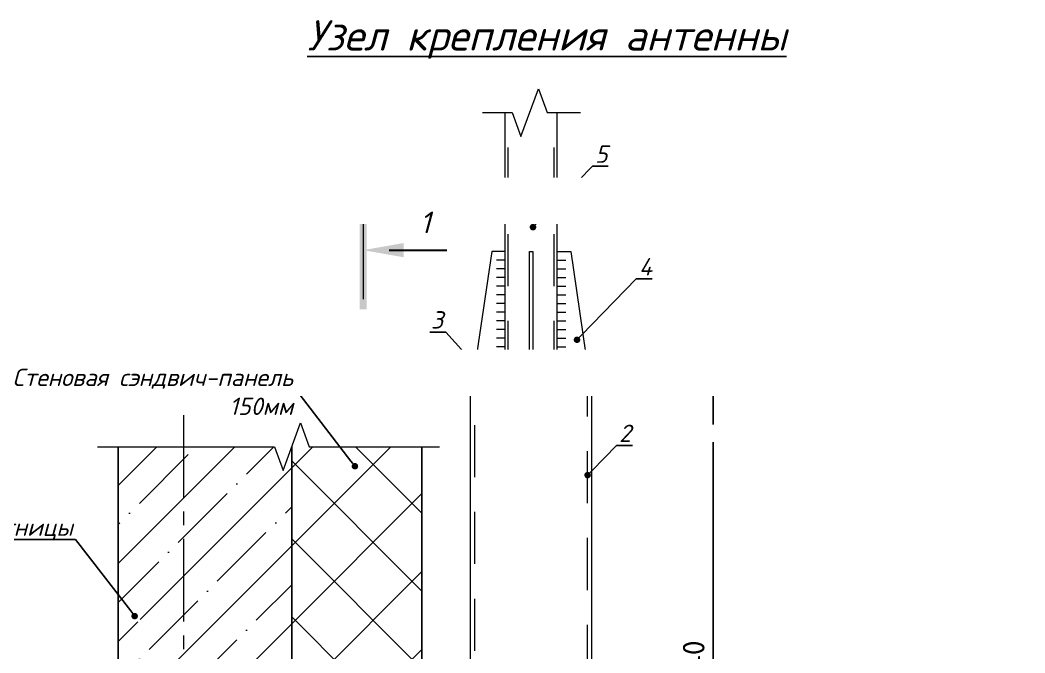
# Model space of a CAD drawing. Header units: millimetres. Extents: x -330955 to 144729, y -76510 to 25340.
# Drawn here: x 70582 to 71740, y -60160 to -59431 of the extents above; entities that cross this region are included whole.
import ezdxf
from ezdxf import colors
from ezdxf.entities.mleader import LeaderData, LeaderLine
from ezdxf.math import Vec2, Vec3

# ---------------------------------------------------------------- set-up
doc = ezdxf.new("R2010")
doc.units = ezdxf.units.MM
doc.header["$LTSCALE"] = 20
doc.linetypes.add('_ШТР__3__2__Невидимые', pattern=[5, 3, -2])
doc.linetypes.add('CENTER2', pattern=[28.575, 19.05, -3.175, 3.175, -3.175])
doc.layers.get('0').update_dxf_attribs({"lineweight": 0})
doc.layers.get('Defpoints').update_dxf_attribs({"color": 4})
for name, color, linetype, lineweight in [('_метал', 210, 'Continuous', 20), ('_Размер', 92, 'Continuous', 15), ('_Штрих', 254, 'Continuous', 9), ('A-WALL-PATT', 251, 'Continuous', 9), ('Выноски', 7, 'Continuous', 15), ('Оси', 7, 'CENTER2', 9), ('Основные надписи', 7, 'Continuous', 30), ('Разрезы', 7, 'Continuous', 9)]:
    doc.layers.add(name, color=color, linetype=linetype, lineweight=lineweight)
for name, color, linetype in [('ANNO-TEXT', 251, 'Continuous'), ('PDF _Текст', 7, 'Continuous'), ('S-WALL', 7, 'Continuous')]:
    doc.layers.add(name, color=color, linetype=linetype)
doc.styles.add('PDF ISOCPEUR', font='isocpeur.ttf')
doc.styles.add('PDF ISOCPEUR Italic', font='isocpeui.ttf')
doc.dimstyles.new('СПДС размеры', dxfattribs={"dimscale": 100, "dimtxt": 2.5, "dimasz": 1.5, "dimexe": 1, "dimexo": 0.625, "dimgap": 1, "dimtad": 1, "dimdec": 0, "dimtxsty": 'PDF ISOCPEUR', "dimblk": 'ARCHTICK', "dimcen": 2.5, "dimdle": 1, "dimadec": 0, "dimazin": 2, "dimtfac": 0.75, "dimtdec": 0, "dimtmove": 1, "dimatfit": 3, "dimfxl": 1, "dimtfill": 1, "dimtolj": 1, "dimarcsym": 1})

# ---------------------------------------------------------------- blocks, each defined once
blk = doc.blocks.new('_ARCHTICK')
at = {"color": 0, "linetype": 'ByBlock', "const_width": 0.15}
blk.add_lwpolyline([(-0.5, -0.5), (0.5, 0.5)], dxfattribs=at)
blk = doc.blocks.new('*D1249')
at = {"layer": '_Размер', "color": 0, "lineweight": -2, "ltscale": 10, "transparency": 16777216}
for p, q in [((71247.4, -59852.9), (71390.9, -59852.9)), ((71380.9, -60502.9), (71380.9, -59842.9)), ((71247.4, -60492.9), (71390.9, -60492.9))]:
    blk.add_line(p, q, dxfattribs=at)
at = {"layer": 'Defpoints', "color": 0, "ltscale": 10, "transparency": 16777216}
for p in [(71241.1, -59852.9), (71380.9, -59852.9), (71241.1, -60492.9)]:
    blk.add_point(p, dxfattribs=at)
at = {"layer": '_Размер', "color": 0, "lineweight": -2, "ltscale": 10, "transparency": 16777216, "xscale": 15, "yscale": 15, "zscale": 15}
for p, rotation in [((71380.9, -59852.9), 90), ((71380.9, -60492.9), 270)]:
    blk.add_blockref('_ARCHTICK', p, dxfattribs=dict(at, rotation=rotation))
at = {"layer": '_Размер', "color": 0, "ltscale": 10, "transparency": 16777216, "insert": (71358.4, -60172.9), "char_height": 25, "attachment_point": 5, "rotation": 90, "style": 'PDF ISOCPEUR', "bg_fill": 3, "box_fill_scale": 1.1, "bg_fill_color": 256, "bg_fill_true_color": 13158600, "bg_fill_transparency": 0}
blk.add_mtext('\\A1;640', dxfattribs=at)
blk = doc.blocks.new('Разрез - Номер вида и Номер листа спереди_3_5 мм-64073-_О__L1_0_000_')
at = {"layer": 'Разрезы'}
for points in [[(9.8, 0.4), (9.8, -0.39), (-0.33, -0.39), (-0.33, 0.4)], [(2.18, -4.67), (3, 0), (3.82, -4.67)]]:
    blk.add_hatch(color=256, dxfattribs=at).paths.add_polyline_path(points, flags=0)
at = {"layer": 'Разрезы', "lineweight": 30}
blk.add_line((3, -3), (3, -9.66), dxfattribs=at)
blk = doc.blocks.new('_Dot')
at = {"color": 0, "linetype": 'ByBlock', "lineweight": -2}
blk.add_line((-0.5, 0), (-1, 0), dxfattribs=at)
at = {"color": 0, "linetype": 'ByBlock', "const_width": 0.5}
blk.add_lwpolyline([(-0.25, 0, 1), (0.25, 0, 1)], format="xyb", close=True, dxfattribs=at)

msp = doc.modelspace()

# ---------------------------------------------------------------- hatches: boundary and pattern name
at = {"linetype": 'Continuous', "ltscale": 2.5}
h = msp.add_hatch(color=256, dxfattribs=at)
h.dxf.hatch_style = 1
h.paths.add_polyline_path([(71105.1214, -59846.4397), (71105.1214, -59852.9071), (71098.6541, -59852.9071)])
at = {"layer": 'A-WALL-PATT'}
h = msp.add_hatch(dxfattribs=at)
h.set_pattern_fill('ANSI37', color=256, scale=20)
h.paths.add_polyline_path([(71045.1214, -59922.9071), (70915.1214, -59922.9071), (70905.1214, -59895.4323), (70895.1214, -59922.9071), (70895.1214, -60247.9071), (71045.1214, -60247.9071)])
edge = h.paths.add_edge_path(flags=16)
edge.add_arc((70967.9853, -59945.2887), 1.875, 0, 360)
h.paths.add_polyline_path([(71045.1214, -60597.9071), (70895.1214, -60597.9071), (70895.1214, -60730.5225), (70905.1214, -60703.0477), (70915.1214, -60730.5225), (71045.1214, -60730.5225)])
h = msp.add_hatch(dxfattribs=at)
h.set_pattern_fill('ANSI35', color=256, scale=10)
h.paths.add_polyline_path([(70770.5571, -59922.9071), (70695.1214, -59922.9071), (70695.1214, -60089.9407), (70709.943, -60111.7317, -0.602182648), (70721.6611, -60117.9331, -1), (70706.6611, -60117.9331, -0.248297129), (70709.943, -60111.7317), (70695.1214, -60089.9407), (70695.1214, -60410.5268), (70770.5571, -60333.5919)])
h.paths.add_polyline_path([(70895.1214, -59922.9071), (70885.1214, -59950.3818), (70875.1214, -59922.9071), (70770.5571, -59922.9071), (70770.5571, -60333.5919), (70775.8787, -60328.1644), (70775.1214, -60327.4071), (70775.1214, -60318.4071), (70776.6214, -60316.9071), (70895.1214, -60316.9071), (70895.1214, -60272.9071)])
h.paths.add_polyline_path([(70895.1214, -60328.9071), (70776.6214, -60328.9071), (70775.8787, -60328.1644), (70770.5571, -60333.5919), (70770.5571, -60416.9071), (70895.1214, -60416.9071)])
h.paths.add_polyline_path([(70770.5571, -60333.5919), (70695.1214, -60410.5268), (70695.1214, -60416.9071), (70770.5571, -60416.9071)])

# ---------------------------------------------------------------- linework, layer by layer
at = {"linetype": 'Continuous', "ltscale": 5}
for points in [[(71141.1214, -59837.9071), (71141.1214, -59697.9071)], [(71201.1214, -59837.9071), (71201.1214, -59697.9071)], [(71141.1214, -59707.9071), (71131.1214, -59707.9071)], [(71201.1214, -59707.9071), (71211.1214, -59707.9071)], [(71141.1214, -59717.9071), (71131.1214, -59717.9071)], [(71201.1214, -59717.9071), (71211.1214, -59717.9071)], [(71141.1214, -59727.9071), (71131.1214, -59727.9071)], [(71201.1214, -59727.9071), (71211.1214, -59727.9071)], [(71141.1214, -59737.9071), (71131.1214, -59737.9071)], [(71141.1214, -59747.9071), (71131.1214, -59747.9071)], [(71201.1214, -59737.9071), (71211.1214, -59737.9071)], [(71201.1214, -59747.9071), (71211.1214, -59747.9071)], [(71141.1214, -59757.9071), (71131.1214, -59757.9071)], [(71201.1214, -59757.9071), (71211.1214, -59757.9071)], [(71141.1214, -59767.9071), (71131.1214, -59767.9071)], [(71201.1214, -59767.9071), (71211.1214, -59767.9071)], [(71141.1214, -59777.9071), (71131.1214, -59777.9071)], [(71201.1214, -59777.9071), (71211.1214, -59777.9071)], [(71141.1214, -59787.9071), (71131.1214, -59787.9071)], [(71201.1214, -59787.9071), (71211.1214, -59787.9071)], [(71141.1214, -59797.9071), (71131.1214, -59797.9071)], [(71201.1214, -59797.9071), (71211.1214, -59797.9071)], [(71141.1214, -59807.9071), (71131.1214, -59807.9071)], [(71141.1214, -59817.9071), (71131.1214, -59817.9071)], [(71201.1214, -59807.9071), (71211.1214, -59807.9071)], [(71201.1214, -59817.9071), (71211.1214, -59817.9071)], [(71113.1214, -59837.9071), (71113.1214, -59827.9071)], [(71123.1214, -59837.9071), (71123.1214, -59827.9071)], [(71219.1214, -59837.9071), (71219.1214, -59827.9071)], [(71229.1214, -59837.9071), (71229.1214, -59827.9071)], [(71105.1214, -59837.9071), (71141.1214, -59837.9071)]]:
    msp.add_lwpolyline(points, dxfattribs=at)
at = {"linetype": 'Continuous', "ltscale": 2.5}
msp.add_lwpolyline([(71105.1214, -59852.9071), (71105.1214, -59846.4397), (71098.6541, -59852.9071)], close=True, dxfattribs=at)
at = {"linetype": 'Continuous', "ltscale": 0.005}
for points in [[(71106.1214, -59852.9071), (71106.1214, -59842.9071)], [(71116.1214, -59852.9071), (71116.1214, -59842.9071)], [(71126.1214, -59852.9071), (71126.1214, -59842.9071)], [(71136.1214, -59852.9071), (71136.1214, -59842.9071)], [(71146.1214, -59852.9071), (71146.1214, -59842.9071)], [(71156.1214, -59852.9071), (71156.1214, -59842.9071)], [(71166.1214, -59852.9071), (71166.1214, -59842.9071)], [(71176.1214, -59852.9071), (71176.1214, -59842.9071)], [(71186.1214, -59852.9071), (71186.1214, -59842.9071)], [(71196.1214, -59852.9071), (71196.1214, -59842.9071)], [(71206.1214, -59852.9071), (71206.1214, -59842.9071)], [(71216.1214, -59852.9071), (71216.1214, -59842.9071)], [(71226.1214, -59852.9071), (71226.1214, -59842.9071)]]:
    msp.add_lwpolyline(points, dxfattribs=at)
at = {"layer": '_метал'}
for p, q in [((71141.1214, -59837.9071), (71141.1214, -59537.9071)), ((71201.1214, -59837.9071), (71201.1214, -59537.9071)), ((71101.1214, -60352.9071), (71101.1214, -59852.9071)), ((71101.1214, -59852.9071), (71241.1214, -59852.9071)), ((71241.1214, -60492.9071), (71241.1214, -59852.9071))]:
    msp.add_line(p, q, dxfattribs=at)
for points in [[(71125.6272, -59697.9071), (71105.1214, -59837.9071), (71141.1214, -59837.9071), (71141.1214, -59697.9071), (71125.6272, -59697.9071)], [(71169.1214, -59837.9071), (71169.1214, -59697.9071), (71173.1214, -59697.9071), (71173.1214, -59837.9071)], [(71216.6155, -59697.9071), (71237.1214, -59837.9071), (71201.1214, -59837.9071), (71201.1214, -59697.9071), (71216.6155, -59697.9071)], [(71105.1214, -59852.9071), (71237.1214, -59852.9071), (71237.1214, -59837.9071), (71105.1214, -59837.9071), (71105.1214, -59852.9071)]]:
    msp.add_lwpolyline(points, dxfattribs=at)
at = {"layer": '_Штрих', "linetype": '_ШТР__3__2__Невидимые'}
for p, q in [((71144.6214, -59837.9071), (71144.6214, -59537.9071)), ((71197.6214, -59837.9071), (71197.6214, -59537.9071)), ((71106.1214, -60357.9071), (71106.1214, -59852.9071)), ((71236.1214, -60487.9071), (71236.1214, -59852.9071))]:
    msp.add_line(p, q, dxfattribs=at)
at = {"layer": 'S-WALL'}
for p, q in [((70695.1214, -59922.9071), (70695.1214, -60842.9699)), ((70895.1214, -59922.9071), (70895.1214, -60842.9699)), ((71045.1214, -59922.9071), (71045.1214, -60352.9071))]:
    msp.add_line(p, q, dxfattribs=at)
at = {"layer": 'Оси', "ltscale": 0.25}
msp.add_lwpolyline([(70770.5571, -59886.2021), (70770.5571, -60875.0317)], dxfattribs=at)
at = {"layer": 'Основные надписи', "linetype": 'Continuous', "lineweight": 0}
for points in [[(71115.0727, -59537.9071), (71149.3714, -59537.9071), (71159.3714, -59565.3818), (71179.3714, -59510.4323), (71189.3714, -59537.9071), (71228.0983, -59537.9071)], [(70671.1491, -59922.9071), (70875.1214, -59922.9071), (70885.1214, -59950.3818), (70905.1214, -59895.4323), (70915.1214, -59922.9071), (71065.6004, -59922.9071)]]:
    msp.add_lwpolyline(points, dxfattribs=at)
at = {"layer": 'Разрезы'}
msp.add_line((70977.4449, -59666.3612), (70977.4449, -59752.6724), dxfattribs=at)

# ---------------------------------------------------------------- block references
at = {"layer": 'Разрезы', "lineweight": 50, "xscale": -9.999999999999993, "yscale": 9.999999999999993, "zscale": 9.999999999999993, "rotation": 90}
msp.add_blockref('Разрез - Номер вида и Номер листа спереди_3_5 мм-64073-_О__L1_0_000_', (70977.4449, -59666.3612), dxfattribs=at)

# ---------------------------------------------------------------- texts
at = {"layer": 'ANNO-TEXT', "color": 7, "lineweight": 0, "insert": (71055.2159, -59676.8664), "char_height": 25, "width": 92.356841, "attachment_point": 9, "line_spacing_factor": 1.022761, "style": 'PDF ISOCPEUR Italic'}
msp.add_mtext('1', dxfattribs=at)
at = {"layer": 'PDF _Текст', "insert": (71189.2806, -59453.6745), "char_height": 35, "width": 595.386756, "attachment_point": 5, "style": 'PDF ISOCPEUR Italic'}
msp.add_mtext('{\\LУзел крепления антенны}', dxfattribs=at)

# ---------------------------------------------------------------- next in the draw order: dimensions: what is measured, and where the dimension line sits
at = {"layer": '_Размер', "ltscale": 10}
dim = msp.add_linear_dim(base=(71380.8592, -59852.9071), p1=(71241.1214, -60492.9071), p2=(71241.1214, -59852.9071), angle=90, dimstyle='СПДС размеры', override={"dimscale": 10}, dxfattribs=at)
dim.commit()
dim.dimension.update_dxf_attribs({"geometry": '*D1249', "text_midpoint": (71358.3592, -60172.9071)})

# ---------------------------------------------------------------- next in the draw order: leaders
at = {"layer": 'Выноски'}
ml = msp.add_multileader_mtext('Standard', dxfattribs=at)
ml.set_content('\\A1;5', color=256, style='PDF ISOCPEUR Italic')
ml.set_leader_properties()
ml.set_arrow_properties(name='DOT')
ml.build(insert=Vec2(0, 0))
ml.multileader.update_dxf_attribs({"text_left_attachment_type": 6, "text_right_attachment_type": 6, "dogleg_length": 0.36, "arrow_head_size": 7.5, "scale": 10})
ctx = ml.context
ctx.base_point, ctx.scale, ctx.char_height, ctx.arrow_head_size, ctx.landing_gap_size, ctx.plane_origin = Vec3(71243.1169, -59599.7228), 10, 20, 7.5, 1.5, Vec3(74535.3597, -56628.8266)
ctx.left_attachment, ctx.right_attachment = 6, 6
notes = []
notes.append((ctx, [(1, (1, 1, 0), (71241.5809, -59599.7228), (1, 0), 1.536, [(0, [(71173.2106, -59669.8825)], 0, [])])]))
ctx.mtext.insert, ctx.mtext.width, ctx.mtext.defined_height, ctx.mtext.flow_direction = Vec3(71244.6169, -59575.7228), 26.962244, 9.868, 5
ctx.mtext.has_bg_fill, ctx.mtext.bg_color, ctx.mtext.bg_scale_factor, ctx.mtext.bg_transparency, ctx.mtext.use_window_bg_color = 1, -1073741824, 1, 0, 1
ml = msp.add_multileader_mtext('Standard', dxfattribs=at)
ml.set_content('\\A1;4', color=256, style='PDF ISOCPEUR Italic')
ml.set_leader_properties()
ml.set_arrow_properties(name='DOT')
ml.build(insert=Vec2(0, 0))
ml.multileader.update_dxf_attribs({"text_left_attachment_type": 6, "text_right_attachment_type": 6, "dogleg_length": 0.36, "arrow_head_size": 7.5, "scale": 10})
ctx = ml.context
ctx.base_point, ctx.scale, ctx.char_height, ctx.arrow_head_size, ctx.landing_gap_size, ctx.plane_origin = Vec3(71293.8179, -59729.457), 10, 20, 7.5, 1.5, Vec3(74586.0606, -56758.5608)
ctx.left_attachment, ctx.right_attachment = 6, 6
notes.append((ctx, [(1, (1, 1, 0), (71292.2819, -59729.457), (1, 0), 1.536, [(0, [(71223.9116, -59799.6167)], 0, [])])]))
ctx.mtext.insert, ctx.mtext.width, ctx.mtext.defined_height, ctx.mtext.flow_direction = Vec3(71295.3179, -59705.457), 26.962244, 9.868, 5
ctx.mtext.has_bg_fill, ctx.mtext.bg_color, ctx.mtext.bg_scale_factor, ctx.mtext.bg_transparency, ctx.mtext.use_window_bg_color = 1, -1073741824, 1, 0, 1
ml = msp.add_multileader_mtext('Standard', dxfattribs=at)
ml.set_content('\\A1;Стеновая сэндвич-панель\\P150мм', color=256, style='PDF ISOCPEUR Italic')
ml.set_leader_properties()
ml.set_arrow_properties(name='DOT')
ml.build(insert=Vec2(0, 0))
ml.multileader.update_dxf_attribs({"text_left_attachment_type": 6, "text_right_attachment_type": 6, "dogleg_length": 0.36, "arrow_head_size": 7.5, "scale": 10})
ctx = ml.context
ctx.base_point, ctx.scale, ctx.char_height, ctx.arrow_head_size, ctx.landing_gap_size, ctx.plane_origin = Vec3(70560.634, -59856.8688), 10, 20, 7.5, 1.5, Vec3(73761.3644, -56881.7318)
ctx.left_attachment, ctx.right_attachment, ctx.text_align_type = 6, 6, 2
notes.append((ctx, [(0, (1, 1, 0), (70899.8821, -59856.8688), (-1, 0), 1.536, [(0, [(70967.9853, -59945.2887)], 0, [])])]))
ctx.mtext.insert, ctx.mtext.width, ctx.mtext.alignment, ctx.mtext.flow_direction = Vec3(70896.8461, -59832.8688), 416.698737, 3, 5
ctx.mtext.has_bg_fill, ctx.mtext.bg_color, ctx.mtext.bg_scale_factor, ctx.mtext.bg_transparency, ctx.mtext.use_window_bg_color = 1, -1073741824, 1, 0, 1
ml = msp.add_multileader_mtext('Standard', dxfattribs=at)
ml.set_content('\\A1;Монолитная ж/б стена лестницы', color=256, style='PDF ISOCPEUR Italic')
ml.set_leader_properties()
ml.set_arrow_properties(name='DOT')
ml.build(insert=Vec2(0, 0))
ml.multileader.update_dxf_attribs({"text_left_attachment_type": 6, "text_right_attachment_type": 6, "dogleg_length": 0.36, "arrow_head_size": 7.5, "scale": 10})
ctx = ml.context
ctx.base_point, ctx.scale, ctx.char_height, ctx.arrow_head_size, ctx.landing_gap_size, ctx.plane_origin = Vec3(70335.5977, -60029.5132), 10, 20, 7.5, 1.5, Vec3(73507.5402, -57054.3762)
ctx.left_attachment, ctx.right_attachment, ctx.text_align_type = 6, 6, 2
notes.append((ctx, [(0, (1, 1, 0), (70646.0579, -60029.5132), (-1, 0), 1.536, [(0, [(70714.1611, -60117.9331)], 0, [])])]))
ctx.mtext.insert, ctx.mtext.width, ctx.mtext.alignment, ctx.mtext.flow_direction = Vec3(70643.0219, -60005.5132), 416.698737, 3, 5
ctx.mtext.has_bg_fill, ctx.mtext.bg_color, ctx.mtext.bg_scale_factor, ctx.mtext.bg_transparency, ctx.mtext.use_window_bg_color = 1, -1073741824, 1, 0, 1
for ctx, leaders in notes:
    for number, flags, end, landing, length, lines in leaders:
        leader = LeaderData()
        leader.index, (leader.has_last_leader_line, leader.has_dogleg_vector, leader.attachment_direction) = number, flags
        leader.last_leader_point, leader.dogleg_vector, leader.dogleg_length = Vec3(end), Vec3(landing), length
        for number, points, colour, breaks in lines:
            line = LeaderLine()
            line.index, line.vertices, line.color, line.breaks = number, Vec3.list(points), colors.encode_raw_color(colour), breaks
            leader.lines.append(line)
        ctx.leaders.append(leader)

# ---------------------------------------------------------------- next in the draw order: hatches: boundary and pattern name
at = {"linetype": 'Continuous', "ltscale": 2.5}
h = msp.add_hatch(color=256, dxfattribs=at)
h.dxf.hatch_style = 1
h.paths.add_polyline_path([(71237.1214, -59846.4397), (71237.1214, -59852.9071), (71243.5887, -59852.9071)])

# ---------------------------------------------------------------- next in the draw order: linework, layer by layer
at = {"linetype": 'Continuous', "ltscale": 5}
msp.add_lwpolyline([(71237.1214, -59837.9071), (71201.1214, -59837.9071)], dxfattribs=at)
at = {"linetype": 'Continuous', "ltscale": 0.005}
msp.add_lwpolyline([(71101.1214, -59852.9071), (71241.1214, -59852.9071)], dxfattribs=at)
at = {"linetype": 'Continuous', "ltscale": 2.5}
msp.add_lwpolyline([(71237.1214, -59852.9071), (71237.1214, -59846.4397), (71243.5887, -59852.9071)], close=True, dxfattribs=at)

# ---------------------------------------------------------------- next in the draw order: leaders
at = {"layer": 'Выноски'}
ml = msp.add_multileader_mtext('Standard', dxfattribs=at)
ml.set_content('\\A1;Стеновая сэндвич-панель\\P150мм', color=256, style='PDF ISOCPEUR Italic')
ml.set_leader_properties()
ml.set_arrow_properties(name='DOT')
ml.build(insert=Vec2(0, 0))
ml.multileader.update_dxf_attribs({"text_left_attachment_type": 6, "text_right_attachment_type": 6, "dogleg_length": 0.36, "arrow_head_size": 7.5, "scale": 10})
ctx = ml.context
ctx.base_point, ctx.scale, ctx.char_height, ctx.arrow_head_size, ctx.landing_gap_size, ctx.plane_origin = Vec3(72282.0071, -59636.9948), 10, 20, 7.5, 1.5, Vec3(75482.7375, -56661.8577)
ctx.left_attachment, ctx.right_attachment, ctx.text_align_type = 6, 6, 2
notes = []
notes.append((ctx, [(0, (1, 1, 0), (72621.2552, -59636.9948), (-1, 0), 1.536, [(0, [(72689.3584, -59725.4147)], 0, [])])]))
ctx.mtext.insert, ctx.mtext.width, ctx.mtext.alignment, ctx.mtext.flow_direction = Vec3(72618.2192, -59612.9948), 416.698737, 3, 5
ctx.mtext.has_bg_fill, ctx.mtext.bg_color, ctx.mtext.bg_scale_factor, ctx.mtext.bg_transparency, ctx.mtext.use_window_bg_color = 1, -1073741824, 1, 0, 1
ml = msp.add_multileader_mtext('Standard', dxfattribs=at)
ml.set_content('\\A1;2', color=256, style='PDF ISOCPEUR Italic')
ml.set_leader_properties()
ml.set_arrow_properties(name='DOT')
ml.build(insert=Vec2(0, 0))
ml.multileader.update_dxf_attribs({"text_left_attachment_type": 6, "text_right_attachment_type": 6, "dogleg_length": 0.36, "arrow_head_size": 7.5, "scale": 10})
ctx = ml.context
ctx.base_point, ctx.scale, ctx.char_height, ctx.arrow_head_size, ctx.landing_gap_size, ctx.plane_origin = Vec3(71270.9392, -59921.3552), 10, 20, 7.5, 1.5, Vec3(74563.182, -56950.459)
ctx.left_attachment, ctx.right_attachment = 6, 6
notes.append((ctx, [(1, (1, 1, 0), (71269.4032, -59921.3552), (1, 0), 1.536, [(0, [(71236.1214, -59955.5081)], 0, [])])]))
ctx.mtext.insert, ctx.mtext.width, ctx.mtext.defined_height, ctx.mtext.flow_direction = Vec3(71272.4392, -59897.3552), 26.962244, 9.868, 5
ctx.mtext.has_bg_fill, ctx.mtext.bg_color, ctx.mtext.bg_scale_factor, ctx.mtext.bg_transparency, ctx.mtext.use_window_bg_color = 1, -1073741824, 1, 0, 1
for ctx, leaders in notes:
    for number, flags, end, landing, length, lines in leaders:
        leader = LeaderData()
        leader.index, (leader.has_last_leader_line, leader.has_dogleg_vector, leader.attachment_direction) = number, flags
        leader.last_leader_point, leader.dogleg_vector, leader.dogleg_length = Vec3(end), Vec3(landing), length
        for number, points, colour, breaks in lines:
            line = LeaderLine()
            line.index, line.vertices, line.color, line.breaks = number, Vec3.list(points), colors.encode_raw_color(colour), breaks
            leader.lines.append(line)
        ctx.leaders.append(leader)

# ---------------------------------------------------------------- next in the draw order: leaders
ml = msp.add_multileader_mtext('Standard', dxfattribs=at)
ml.set_content('\\A1;3', color=256, style='PDF ISOCPEUR Italic')
ml.set_leader_properties()
ml.set_arrow_properties(name='DOT')
ml.build(insert=Vec2(0, 0))
ml.multileader.update_dxf_attribs({"text_left_attachment_type": 6, "text_right_attachment_type": 6, "dogleg_length": 0.36, "arrow_head_size": 7.5, "scale": 10})
ctx = ml.context
ctx.base_point, ctx.scale, ctx.char_height, ctx.arrow_head_size, ctx.landing_gap_size, ctx.plane_origin = Vec3(71054.0165, -59790.6984), 10, 20, 7.5, 1.5, Vec3(74348.0926, -56819.8022)
ctx.left_attachment, ctx.right_attachment, ctx.text_align_type = 6, 6, 2
notes = []
notes.append((ctx, [(0, (1, 1, 0), (71072.7343, -59790.6984), (-1, 0), 1.536, [(0, [(71120.8115, -59844.1424)], 0, [])])]))
ctx.mtext.insert, ctx.mtext.width, ctx.mtext.defined_height, ctx.mtext.alignment, ctx.mtext.flow_direction = Vec3(71069.6983, -59766.6984), 26.962244, 9.868, 3, 5
ctx.mtext.has_bg_fill, ctx.mtext.bg_color, ctx.mtext.bg_scale_factor, ctx.mtext.bg_transparency, ctx.mtext.use_window_bg_color = 1, -1073741824, 1, 0, 1
for ctx, leaders in notes:
    for number, flags, end, landing, length, lines in leaders:
        leader = LeaderData()
        leader.index, (leader.has_last_leader_line, leader.has_dogleg_vector, leader.attachment_direction) = number, flags
        leader.last_leader_point, leader.dogleg_vector, leader.dogleg_length = Vec3(end), Vec3(landing), length
        for number, points, colour, breaks in lines:
            line = LeaderLine()
            line.index, line.vertices, line.color, line.breaks = number, Vec3.list(points), colors.encode_raw_color(colour), breaks
            leader.lines.append(line)
        ctx.leaders.append(leader)

# ---------------------------------------------------------------- next in the draw order: leaders
ml = msp.add_multileader_mtext('Standard', dxfattribs=at)
ml.set_content('\\A1;Вырезать сэндвич-панель \\Pпо месту', color=256, style='PDF ISOCPEUR Italic')
ml.set_leader_properties()
ml.set_arrow_properties(name='DOT')
ml.build(insert=Vec2(0, 0))
ml.multileader.update_dxf_attribs({"text_left_attachment_type": 6, "text_right_attachment_type": 6, "dogleg_length": 0.36, "arrow_head_size": 7.5, "scale": 10})
ctx = ml.context
ctx.base_point, ctx.scale, ctx.char_height, ctx.arrow_head_size, ctx.landing_gap_size, ctx.plane_origin = Vec3(72220.1388, -59837.0281), 10, 20, 7.5, 1.5, Vec3(75424.9753, -56861.891)
ctx.left_attachment, ctx.right_attachment, ctx.text_align_type = 6, 6, 2
notes = []
notes.append((ctx, [(0, (1, 1, 0), (72563.493, -59837.0281), (-1, 0), 1.536, [(0, [(72631.5962, -59925.448)], 0, [])])]))
ctx.mtext.insert, ctx.mtext.width, ctx.mtext.alignment, ctx.mtext.flow_direction = Vec3(72560.457, -59811.0281), 416.698737, 3, 5
ctx.mtext.has_bg_fill, ctx.mtext.bg_color, ctx.mtext.bg_scale_factor, ctx.mtext.bg_transparency, ctx.mtext.use_window_bg_color = 1, -1073741824, 1, 0, 1
for ctx, leaders in notes:
    for number, flags, end, landing, length, lines in leaders:
        leader = LeaderData()
        leader.index, (leader.has_last_leader_line, leader.has_dogleg_vector, leader.attachment_direction) = number, flags
        leader.last_leader_point, leader.dogleg_vector, leader.dogleg_length = Vec3(end), Vec3(landing), length
        for number, points, colour, breaks in lines:
            line = LeaderLine()
            line.index, line.vertices, line.color, line.breaks = number, Vec3.list(points), colors.encode_raw_color(colour), breaks
            leader.lines.append(line)
        ctx.leaders.append(leader)

doc.saveas('drawing.dxf')
